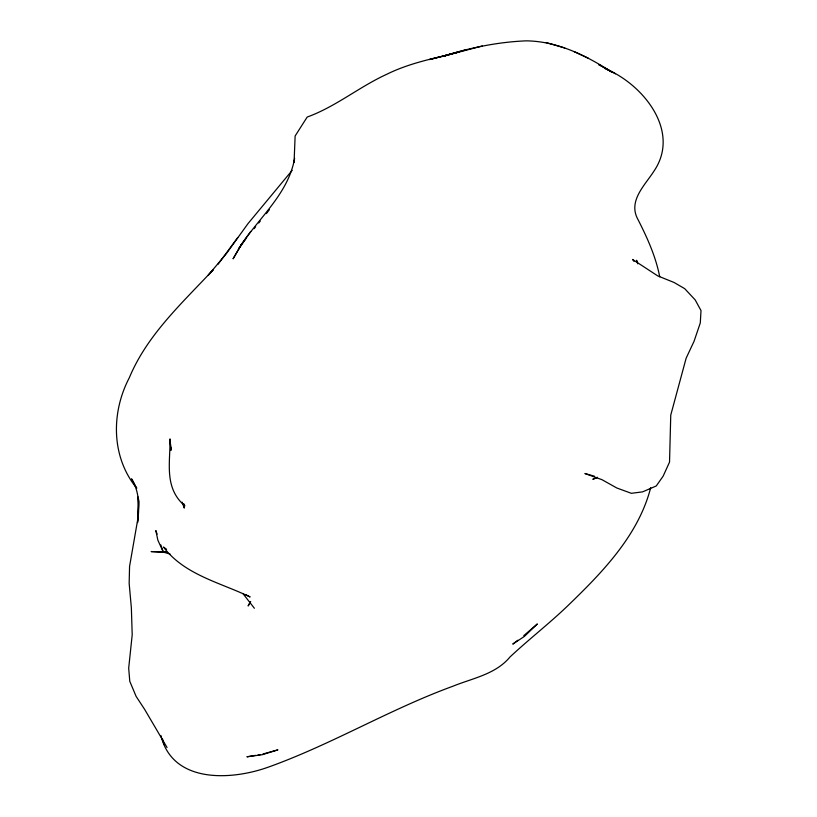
<?xml version="1.0" encoding="UTF-8"?>
<svg xmlns="http://www.w3.org/2000/svg" width="817" height="817" viewBox="0 0 817 817"><rect width="100%" height="100%" fill="white"/><g stroke="black" fill="none" stroke-linecap="round" stroke-linejoin="round"><path stroke-width="1.23" d="M170.978 449.462L170.038 439.127C170.293 462.902 163.849 487.953 184.846 505.876L183.764 503.67M294.457 160.265L294.069 162.399L295.131 135.99L307.182 117.056C335.787 106.69 359.276 86.806 386.839 74.245C406.049 64.737 426.903 59.753 447.685 55.056L429.507 59.559L458.745 51.971L442.222 56.465C469.479 47.917 497.635 41.984 526.24 40.85C557.633 41.207 586.688 55.77 612.505 72.509L602.946 67.004M650.689 487.718C638.557 534.778 603.293 571.41 569.337 604.263C550.362 622.728 529.324 638.884 510.012 656.96C495.643 674.382 472.532 678.202 452.659 686.321C389.515 709.381 331.59 744.512 268.303 767.143C231.231 780.46 172.54 783.656 160.939 735.555M294.62 158.406C288.074 195.018 257.151 218.956 238.441 249.165L246.101 238.462M250.625 601.567L248.133 605.959L250.564 601.7M241.403 244.487L233.151 258.703L241.403 244.487L250.758 231.466M292.19 170.334L247.939 223.695L226.217 253.821L208.264 275.227L213.196 269.773C182.14 303.127 147.223 334.735 129.331 377.72C110.989 412.616 111.122 457.06 136.766 488.239L131.517 478.854C139.748 491.916 139.503 507.827 137.542 522.614L138.941 501.321L138.083 496.981L137.971 518.121L129.566 566.406L129.157 583.338L131.363 607.879L132.201 634.799L128.688 668.153L129.78 681.307L136.122 696.401L144.629 709.37L167.046 747.494M237.747 237.553L218.119 264.187M266.373 213.615L269.324 209.734M254.056 228.699L255.65 226.748M258.713 223L260.255 221.131M517.774 640.252L512.79 644.102L524.412 636.392L537.341 623.953L523.758 635.646M597.411 477.312L592.815 479.283L597.35 477.455M262.911 754.009L277.903 749.853L262.38 754.694L246.897 756.808L255.568 755.368M466.926 49.51L444.928 55.801L482.275 45.987M258.049 754.949L260.521 754.54M165.708 552.129L151.104 551.567L166.137 552.272M166.719 552.282L163.318 552.118L157.855 540.16L155.853 530.57L157.089 534.155M594.408 476.199L584.901 473.513L602.078 479.732L616.815 487.994L631.337 493.305L642.571 491.875L656.265 485.952L663.138 476.168L669.532 462.105L670.757 415.107L686.137 358.203L694.052 341.302L700.292 322.929L701.006 310.562L695.185 299.9L684.666 288.636L674.025 282.457L657.746 275.901L632.613 259.469L634.012 261.399M564.71 47.989L546.032 42.484M170.018 554.008L163.318 552.118L160.826 544.929M588.383 58.262L574.055 51.594M604.692 68.403C642.571 83.671 681.388 131.016 653.866 171.274C645.134 184.918 628.835 200.104 637.046 217.71C646.717 236.522 655.663 255.915 659.727 276.82M245.692 594.633L250.094 596.961C220.233 582.552 184.387 574.811 163.482 547.053L166.576 549.29M615.446 73.826L598.687 64.563L600.822 65.789M243.139 593.847L254.373 608.257M637.781 263.534L636.525 260.276L637.771 263.789M182.068 502.098L184.315 508.072L183.937 505.621M162.45 738.895L164.074 744.593M170.038 439.127L170.824 450.055M170.651 447.154L170.886 450.514"/></g></svg>
